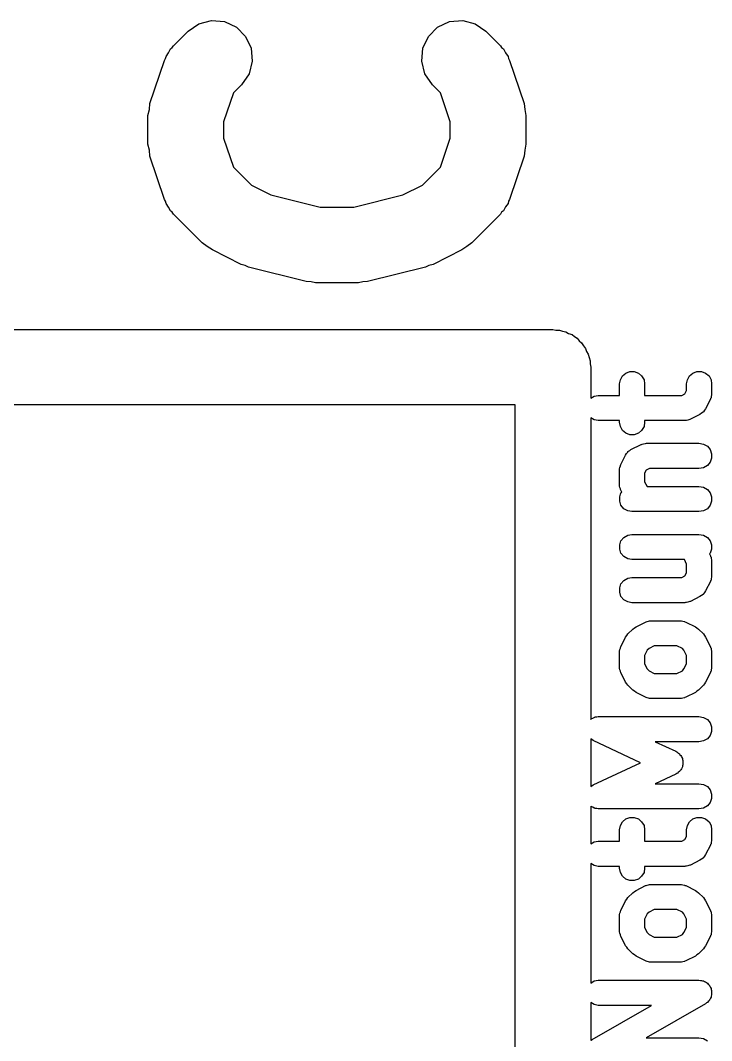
# Model space of a CAD drawing. Extents: x 10 to 287, y -200 to -10.
# Drawn here: x 196.343 to 197.715, y -55.838 to -53.811 of the extents above; entities that cross this region are included whole.
import ezdxf

# ---------------------------------------------------------------- set-up
doc = ezdxf.new("R2010")
doc.units = 0
doc.header["$MEASUREMENT"] = 0
doc.layers.add('BLACK', color=7, linetype='CONTINUOUS')

msp = doc.modelspace()

# ---------------------------------------------------------------- linework, layer by layer
at = {"layer": 'Black'}
for p, q in [((196.697, -53.8177), (196.722, -53.811)), ((196.722, -53.811), (196.748, -53.8133)), ((197.195, -53.8133), (197.221, -53.811)), ((197.221, -53.811), (197.246, -53.8177)), ((196.676, -53.8327), (196.697, -53.8177)), ((196.748, -53.8133), (196.772, -53.8243)), ((196.772, -53.8243), (196.79, -53.8427)), ((197.153, -53.8427), (197.171, -53.8243)), ((197.171, -53.8243), (197.195, -53.8133)), ((197.246, -53.8177), (197.267, -53.8327)), ((196.647, -53.8613), (196.676, -53.8327)), ((196.79, -53.8427), (196.801, -53.8663)), ((197.142, -53.8663), (197.153, -53.8427)), ((197.267, -53.8327), (197.296, -53.8613)), ((196.637, -53.8754), (196.641, -53.8677)), ((196.641, -53.8677), (196.644, -53.8648)), ((196.644, -53.8648), (196.647, -53.8613)), ((196.801, -53.8663), (196.803, -53.8923)), ((197.14, -53.8923), (197.142, -53.8663)), ((197.296, -53.8613), (197.298, -53.8648)), ((197.298, -53.8648), (197.302, -53.8677)), ((197.302, -53.8677), (197.306, -53.8754)), ((196.6, -53.9763), (196.629, -53.8906)), ((196.629, -53.8906), (196.631, -53.8868)), ((196.631, -53.8868), (196.632, -53.8826)), ((196.632, -53.8826), (196.637, -53.8754)), ((196.803, -53.8923), (196.797, -53.9174)), ((197.146, -53.9174), (197.14, -53.8923)), ((197.306, -53.8754), (197.311, -53.8826)), ((197.311, -53.8826), (197.312, -53.8868)), ((197.312, -53.8868), (197.314, -53.8906)), ((197.314, -53.8906), (197.343, -53.9763)), ((196.797, -53.9174), (196.782, -53.9387)), ((197.161, -53.9387), (197.146, -53.9174)), ((196.782, -53.9387), (196.766, -53.9548)), ((197.177, -53.9548), (197.161, -53.9387)), ((196.766, -53.9548), (196.746, -54.0122)), ((197.196, -54.0122), (197.177, -53.9548)), ((196.596, -54), (196.599, -53.9882)), ((196.599, -53.9882), (196.6, -53.9763)), ((197.343, -53.9763), (197.344, -53.9882)), ((197.344, -53.9882), (197.346, -54)), ((196.596, -54.0571), (196.596, -54)), ((196.746, -54.0122), (196.746, -54.045)), ((197.196, -54.045), (197.196, -54.0122)), ((197.346, -54), (197.346, -54.0571)), ((196.746, -54.045), (196.766, -54.1023)), ((197.177, -54.1023), (197.196, -54.045)), ((196.599, -54.069), (196.596, -54.0571)), ((196.6, -54.0809), (196.599, -54.069)), ((197.344, -54.069), (197.343, -54.0809)), ((197.346, -54.0571), (197.344, -54.069)), ((196.629, -54.1666), (196.6, -54.0809)), ((197.343, -54.0809), (197.314, -54.1666)), ((196.766, -54.1023), (196.802, -54.1384)), ((197.141, -54.1384), (197.177, -54.1023)), ((196.802, -54.1384), (196.84, -54.1578)), ((197.102, -54.1578), (197.141, -54.1384)), ((196.631, -54.1704), (196.629, -54.1666)), ((196.632, -54.1746), (196.631, -54.1704)), ((196.637, -54.1818), (196.632, -54.1746)), ((196.84, -54.1578), (196.938, -54.1821)), ((197.005, -54.1821), (197.102, -54.1578)), ((197.311, -54.1746), (197.306, -54.1817)), ((197.312, -54.1704), (197.311, -54.1746)), ((197.314, -54.1666), (197.312, -54.1704)), ((196.641, -54.1895), (196.637, -54.1818)), ((196.644, -54.1923), (196.641, -54.1895)), ((196.647, -54.1959), (196.644, -54.1923)), ((196.704, -54.253), (196.647, -54.1959)), ((196.938, -54.1821), (197.005, -54.1821)), ((197.296, -54.1959), (197.239, -54.253)), ((197.298, -54.1923), (197.296, -54.1959)), ((197.302, -54.1895), (197.298, -54.1923)), ((197.306, -54.1817), (197.302, -54.1895)), ((196.714, -54.2599), (196.704, -54.253)), ((197.239, -54.253), (197.229, -54.2599)), ((196.724, -54.2671), (196.714, -54.2599)), ((196.781, -54.2957), (196.724, -54.2671)), ((197.219, -54.2671), (197.162, -54.2957)), ((197.229, -54.2599), (197.219, -54.2671)), ((196.789, -54.298), (196.781, -54.2957)), ((197.162, -54.2957), (197.154, -54.298)), ((196.796, -54.3013), (196.789, -54.298)), ((196.91, -54.3299), (196.796, -54.3013)), ((197.147, -54.3013), (197.032, -54.3299)), ((197.154, -54.298), (197.147, -54.3013)), ((196.92, -54.3305), (196.91, -54.3299)), ((196.929, -54.3321), (196.92, -54.3305)), ((197.014, -54.3321), (196.929, -54.3321)), ((197.023, -54.3305), (197.014, -54.3321)), ((197.032, -54.3299), (197.023, -54.3305)), ((196.2, -54.425), (197.4, -54.425)), ((197.4, -54.425), (197.406, -54.4261)), ((197.406, -54.4261), (197.413, -54.4261)), ((197.413, -54.4261), (197.419, -54.4284)), ((197.419, -54.4284), (197.426, -54.4295)), ((197.426, -54.4295), (197.431, -54.4328)), ((197.431, -54.4328), (197.438, -54.435)), ((197.438, -54.435), (197.443, -54.4393)), ((197.443, -54.4393), (197.448, -54.4425)), ((197.448, -54.4425), (197.452, -54.4476)), ((197.452, -54.4476), (197.457, -54.4518)), ((197.457, -54.4518), (197.461, -54.4575)), ((197.461, -54.4575), (197.465, -54.4625)), ((197.465, -54.4625), (197.467, -54.4687)), ((197.467, -54.4687), (197.47, -54.4743)), ((197.47, -54.4743), (197.472, -54.4808)), ((197.472, -54.4808), (197.474, -54.487)), ((197.474, -54.487), (197.474, -54.4935)), ((197.474, -54.4935), (197.475, -54.5)), ((197.475, -54.5), (197.475, -54.5615)), ((197.534, -54.5248), (197.538, -54.5173)), ((197.538, -54.5173), (197.545, -54.5117)), ((197.545, -54.5117), (197.553, -54.5087)), ((197.553, -54.5087), (197.561, -54.5087)), ((197.561, -54.5087), (197.57, -54.5117)), ((197.57, -54.5117), (197.576, -54.5173)), ((197.576, -54.5173), (197.581, -54.5248)), ((197.667, -54.5248), (197.671, -54.5173)), ((197.671, -54.5173), (197.678, -54.5117)), ((197.678, -54.5117), (197.686, -54.5087)), ((197.686, -54.5087), (197.695, -54.5087)), ((197.695, -54.5087), (197.703, -54.5117)), ((197.703, -54.5117), (197.71, -54.5173)), ((197.71, -54.5173), (197.714, -54.5248)), ((197.532, -54.5333), (197.534, -54.5248)), ((197.532, -54.556), (197.532, -54.5333)), ((197.581, -54.5248), (197.582, -54.5333)), ((197.582, -54.5333), (197.582, -54.556)), ((197.665, -54.5333), (197.667, -54.5248)), ((197.665, -54.5465), (197.665, -54.5333)), ((197.714, -54.5248), (197.715, -54.5333)), ((197.715, -54.5333), (197.715, -54.5524)), ((197.475, -54.5615), (197.482, -54.5575)), ((197.482, -54.5575), (197.49, -54.556)), ((197.49, -54.556), (197.532, -54.556)), ((197.582, -54.556), (197.656, -54.556)), ((197.656, -54.556), (197.662, -54.5528)), ((197.662, -54.5528), (197.665, -54.5465)), ((197.714, -54.5609), (197.713, -54.5622)), ((197.715, -54.5552), (197.714, -54.558)), ((197.714, -54.558), (197.714, -54.5609)), ((197.715, -54.5524), (197.715, -54.5538)), ((197.715, -54.5538), (197.715, -54.5552)), ((197.325, -54.575), (196.275, -54.575)), ((197.325, -56.625), (197.325, -54.575)), ((197.713, -54.5636), (197.703, -54.5826)), ((197.713, -54.5622), (197.713, -54.5636)), ((197.482, -54.6044), (197.475, -54.6004)), ((197.475, -54.6004), (197.475, -55.1996)), ((197.692, -54.5938), (197.673, -54.6033)), ((197.695, -54.5916), (197.692, -54.5938)), ((197.698, -54.5896), (197.695, -54.5916)), ((197.699, -54.589), (197.698, -54.5896)), ((197.701, -54.5856), (197.699, -54.5886)), ((197.699, -54.5886), (197.699, -54.589)), ((197.703, -54.5826), (197.701, -54.5856)), ((197.49, -54.606), (197.482, -54.6044)), ((197.532, -54.606), (197.49, -54.606)), ((197.532, -54.6095), (197.532, -54.606)), ((197.534, -54.6181), (197.532, -54.6095)), ((197.538, -54.6256), (197.534, -54.6181)), ((197.581, -54.6181), (197.576, -54.6256)), ((197.582, -54.6095), (197.581, -54.6181)), ((197.662, -54.606), (197.582, -54.606)), ((197.582, -54.606), (197.582, -54.6095)), ((197.663, -54.6057), (197.662, -54.606)), ((197.665, -54.6058), (197.663, -54.6057)), ((197.668, -54.605), (197.665, -54.6058)), ((197.67, -54.6044), (197.668, -54.605)), ((197.672, -54.6037), (197.67, -54.6044)), ((197.673, -54.6033), (197.672, -54.6037)), ((197.545, -54.6312), (197.538, -54.6256)), ((197.553, -54.6341), (197.545, -54.6312)), ((197.561, -54.6341), (197.553, -54.6341)), ((197.57, -54.6312), (197.561, -54.6341)), ((197.576, -54.6256), (197.57, -54.6312)), ((197.555, -54.6634), (197.575, -54.6538)), ((197.575, -54.6538), (197.576, -54.6534)), ((197.576, -54.6534), (197.577, -54.6527)), ((197.577, -54.6527), (197.58, -54.6522)), ((197.58, -54.6522), (197.583, -54.6514)), ((197.583, -54.6514), (197.584, -54.6514)), ((197.584, -54.6514), (197.586, -54.6512)), ((197.586, -54.6512), (197.69, -54.6512)), ((197.69, -54.6512), (197.699, -54.6527)), ((197.699, -54.6527), (197.707, -54.657)), ((197.707, -54.657), (197.712, -54.6637)), ((197.535, -54.6936), (197.544, -54.6745)), ((197.544, -54.6745), (197.546, -54.6716)), ((197.546, -54.6716), (197.549, -54.6685)), ((197.549, -54.6676), (197.553, -54.6655)), ((197.549, -54.6681), (197.549, -54.6676)), ((197.549, -54.6685), (197.549, -54.6681)), ((197.553, -54.6655), (197.555, -54.6634)), ((197.712, -54.6637), (197.715, -54.6718)), ((197.715, -54.6805), (197.712, -54.6887)), ((197.715, -54.6718), (197.715, -54.6805)), ((197.532, -54.7019), (197.533, -54.6991)), ((197.532, -54.7033), (197.532, -54.7019)), ((197.532, -54.7048), (197.532, -54.7033)), ((197.533, -54.6991), (197.534, -54.6962)), ((197.534, -54.695), (197.535, -54.6936)), ((197.534, -54.6962), (197.534, -54.695)), ((197.592, -54.7012), (197.585, -54.7043)), ((197.69, -54.7012), (197.592, -54.7012)), ((197.699, -54.6997), (197.69, -54.7012)), ((197.707, -54.6953), (197.699, -54.6997)), ((197.712, -54.6887), (197.707, -54.6953)), ((197.532, -54.7333), (197.532, -54.7048)), ((197.585, -54.7043), (197.582, -54.7107)), ((197.582, -54.7107), (197.582, -54.7274)), ((197.532, -54.7348), (197.532, -54.7333)), ((197.532, -54.7362), (197.532, -54.7348)), ((197.533, -54.739), (197.532, -54.7362)), ((197.534, -54.7419), (197.533, -54.739)), ((197.534, -54.7431), (197.534, -54.7419)), ((197.535, -54.7445), (197.534, -54.7431)), ((197.582, -54.7274), (197.587, -54.7369)), ((197.587, -54.7369), (197.69, -54.7369)), ((197.69, -54.7369), (197.699, -54.7384)), ((197.699, -54.7384), (197.707, -54.7428)), ((197.707, -54.7428), (197.712, -54.7494)), ((197.533, -54.7576), (197.535, -54.7494)), ((197.533, -54.7662), (197.533, -54.7576)), ((197.537, -54.7481), (197.535, -54.7445)), ((197.535, -54.7494), (197.537, -54.7481)), ((197.712, -54.7494), (197.715, -54.7576)), ((197.715, -54.7576), (197.715, -54.7662)), ((197.535, -54.7744), (197.533, -54.7662)), ((197.541, -54.7811), (197.535, -54.7744)), ((197.549, -54.7854), (197.541, -54.7811)), ((197.707, -54.7811), (197.699, -54.7854)), ((197.712, -54.7744), (197.707, -54.7811)), ((197.715, -54.7662), (197.712, -54.7744)), ((197.557, -54.7869), (197.549, -54.7854)), ((197.69, -54.7869), (197.557, -54.7869)), ((197.699, -54.7854), (197.69, -54.7869)), ((197.533, -54.8528), (197.535, -54.8446)), ((197.535, -54.8446), (197.541, -54.838)), ((197.541, -54.838), (197.549, -54.8336)), ((197.549, -54.8336), (197.557, -54.8321)), ((197.557, -54.8321), (197.69, -54.8321)), ((197.69, -54.8321), (197.699, -54.8336)), ((197.699, -54.8336), (197.707, -54.838)), ((197.707, -54.838), (197.712, -54.8446)), ((197.712, -54.8446), (197.715, -54.8528)), ((197.533, -54.8615), (197.533, -54.8528)), ((197.535, -54.8696), (197.533, -54.8615)), ((197.715, -54.8615), (197.712, -54.8696)), ((197.715, -54.8528), (197.715, -54.8615)), ((197.541, -54.8763), (197.535, -54.8696)), ((197.549, -54.8806), (197.541, -54.8763)), ((197.557, -54.8821), (197.549, -54.8806)), ((197.661, -54.8821), (197.557, -54.8821)), ((197.665, -54.8916), (197.661, -54.8821)), ((197.712, -54.8696), (197.711, -54.8709)), ((197.711, -54.8709), (197.713, -54.8745)), ((197.713, -54.8745), (197.713, -54.8759)), ((197.713, -54.8759), (197.714, -54.8772)), ((197.714, -54.8772), (197.714, -54.88)), ((197.714, -54.88), (197.715, -54.8829)), ((197.715, -54.8829), (197.715, -54.8843)), ((197.715, -54.8843), (197.715, -54.8857)), ((197.715, -54.8857), (197.715, -54.9143)), ((197.665, -54.9084), (197.665, -54.8916)), ((197.535, -54.9304), (197.541, -54.9237)), ((197.541, -54.9237), (197.549, -54.9194)), ((197.549, -54.9194), (197.557, -54.9179)), ((197.557, -54.9179), (197.656, -54.9179)), ((197.656, -54.9179), (197.662, -54.9147)), ((197.662, -54.9147), (197.665, -54.9084)), ((197.713, -54.9255), (197.703, -54.9445)), ((197.714, -54.9228), (197.713, -54.9241)), ((197.713, -54.9241), (197.713, -54.9255)), ((197.715, -54.9171), (197.714, -54.92)), ((197.714, -54.92), (197.714, -54.9228)), ((197.715, -54.9143), (197.715, -54.9157)), ((197.715, -54.9157), (197.715, -54.9171)), ((197.533, -54.9385), (197.535, -54.9304)), ((197.533, -54.9472), (197.533, -54.9385)), ((197.703, -54.9445), (197.701, -54.9475)), ((197.535, -54.9554), (197.533, -54.9472)), ((197.541, -54.962), (197.535, -54.9554)), ((197.549, -54.9663), (197.541, -54.962)), ((197.557, -54.9679), (197.549, -54.9663)), ((197.67, -54.9663), (197.668, -54.9669)), ((197.672, -54.9656), (197.67, -54.9663)), ((197.673, -54.9652), (197.672, -54.9656)), ((197.692, -54.9557), (197.673, -54.9652)), ((197.695, -54.9535), (197.692, -54.9557)), ((197.698, -54.9515), (197.695, -54.9535)), ((197.699, -54.9509), (197.698, -54.9515)), ((197.701, -54.9475), (197.699, -54.9505)), ((197.699, -54.9505), (197.699, -54.9509)), ((197.662, -54.9679), (197.557, -54.9679)), ((197.663, -54.9676), (197.662, -54.9679)), ((197.665, -54.9677), (197.663, -54.9676)), ((197.668, -54.9669), (197.665, -54.9677)), ((197.565, -55.0157), (197.584, -55.0062)), ((197.584, -55.0062), (197.585, -55.0058)), ((197.585, -55.0058), (197.587, -55.0051)), ((197.587, -55.0051), (197.59, -55.0046)), ((197.59, -55.0046), (197.592, -55.0037)), ((197.592, -55.0037), (197.594, -55.0038)), ((197.594, -55.0038), (197.595, -55.0036)), ((197.595, -55.0036), (197.652, -55.0036)), ((197.652, -55.0036), (197.654, -55.0038)), ((197.654, -55.0038), (197.655, -55.0037)), ((197.655, -55.0037), (197.658, -55.0046)), ((197.658, -55.0046), (197.661, -55.0051)), ((197.661, -55.0051), (197.662, -55.0058)), ((197.662, -55.0058), (197.664, -55.0062)), ((197.664, -55.0062), (197.683, -55.0157)), ((197.549, -55.0299), (197.559, -55.0204)), ((197.559, -55.0204), (197.562, -55.0181)), ((197.562, -55.0181), (197.565, -55.0157)), ((197.683, -55.0157), (197.686, -55.0181)), ((197.686, -55.0181), (197.689, -55.0204)), ((197.689, -55.0204), (197.699, -55.0299)), ((197.535, -55.0555), (197.544, -55.0364)), ((197.544, -55.0364), (197.547, -55.0332)), ((197.547, -55.0332), (197.549, -55.0299)), ((197.699, -55.0299), (197.701, -55.0332)), ((197.701, -55.0332), (197.703, -55.0364)), ((197.703, -55.0364), (197.713, -55.0555)), ((197.532, -55.0638), (197.533, -55.061)), ((197.532, -55.0652), (197.532, -55.0638)), ((197.532, -55.0667), (197.532, -55.0652)), ((197.532, -55.0952), (197.532, -55.0667)), ((197.533, -55.061), (197.534, -55.0581)), ((197.534, -55.0569), (197.535, -55.0555)), ((197.534, -55.0581), (197.534, -55.0569)), ((197.587, -55.0624), (197.582, -55.0726)), ((197.591, -55.0586), (197.587, -55.0624)), ((197.601, -55.0536), (197.591, -55.0586)), ((197.646, -55.0536), (197.601, -55.0536)), ((197.657, -55.0586), (197.646, -55.0536)), ((197.66, -55.0624), (197.657, -55.0586)), ((197.665, -55.0726), (197.66, -55.0624)), ((197.713, -55.0555), (197.713, -55.0569)), ((197.713, -55.0569), (197.714, -55.0581)), ((197.714, -55.0581), (197.714, -55.061)), ((197.714, -55.061), (197.715, -55.0638)), ((197.715, -55.0638), (197.715, -55.0652)), ((197.715, -55.0652), (197.715, -55.0667)), ((197.715, -55.0667), (197.715, -55.0952)), ((197.582, -55.0726), (197.582, -55.0893)), ((197.665, -55.0893), (197.665, -55.0726)), ((197.532, -55.0967), (197.532, -55.0952)), ((197.532, -55.0981), (197.532, -55.0967)), ((197.533, -55.1009), (197.532, -55.0981)), ((197.534, -55.1038), (197.533, -55.1009)), ((197.534, -55.105), (197.534, -55.1038)), ((197.535, -55.1064), (197.534, -55.105)), ((197.544, -55.1255), (197.535, -55.1064)), ((197.582, -55.0893), (197.587, -55.0995)), ((197.587, -55.0995), (197.591, -55.1033)), ((197.591, -55.1033), (197.601, -55.1083)), ((197.601, -55.1083), (197.646, -55.1083)), ((197.646, -55.1083), (197.657, -55.1033)), ((197.657, -55.1033), (197.66, -55.0995)), ((197.66, -55.0995), (197.665, -55.0893)), ((197.713, -55.1064), (197.703, -55.1255)), ((197.714, -55.1038), (197.713, -55.105)), ((197.713, -55.105), (197.713, -55.1064)), ((197.715, -55.0981), (197.714, -55.1009)), ((197.714, -55.1009), (197.714, -55.1038)), ((197.715, -55.0952), (197.715, -55.0967)), ((197.715, -55.0967), (197.715, -55.0981)), ((197.547, -55.1287), (197.544, -55.1255)), ((197.549, -55.132), (197.547, -55.1287)), ((197.701, -55.1287), (197.699, -55.132)), ((197.703, -55.1255), (197.701, -55.1287)), ((197.559, -55.1415), (197.549, -55.132)), ((197.562, -55.1438), (197.559, -55.1415)), ((197.565, -55.1462), (197.562, -55.1438)), ((197.584, -55.1557), (197.565, -55.1462)), ((197.683, -55.1462), (197.664, -55.1557)), ((197.686, -55.1438), (197.683, -55.1462)), ((197.689, -55.1415), (197.686, -55.1438)), ((197.699, -55.132), (197.689, -55.1415)), ((197.585, -55.1561), (197.584, -55.1557)), ((197.587, -55.1568), (197.585, -55.1561)), ((197.59, -55.1573), (197.587, -55.1568)), ((197.592, -55.1582), (197.59, -55.1573)), ((197.594, -55.1581), (197.592, -55.1582)), ((197.595, -55.1583), (197.594, -55.1581)), ((197.652, -55.1583), (197.595, -55.1583)), ((197.654, -55.1581), (197.652, -55.1583)), ((197.655, -55.1582), (197.654, -55.1581)), ((197.658, -55.1573), (197.655, -55.1582)), ((197.661, -55.1568), (197.658, -55.1573)), ((197.662, -55.1561), (197.661, -55.1568)), ((197.664, -55.1557), (197.662, -55.1561)), ((197.475, -55.1993), (197.476, -55.1986)), ((197.475, -55.1996), (197.475, -55.1993)), ((197.476, -55.1986), (197.479, -55.1972)), ((197.479, -55.1972), (197.482, -55.1956)), ((197.482, -55.1956), (197.483, -55.1954)), ((197.483, -55.1954), (197.484, -55.1949)), ((197.484, -55.1949), (197.487, -55.1946)), ((197.487, -55.1946), (197.49, -55.194)), ((197.49, -55.194), (197.69, -55.194)), ((197.69, -55.194), (197.699, -55.1956)), ((197.699, -55.1956), (197.707, -55.1999)), ((197.707, -55.1999), (197.712, -55.2065)), ((197.712, -55.2065), (197.715, -55.2147)), ((197.715, -55.2234), (197.712, -55.2315)), ((197.715, -55.2147), (197.715, -55.2234)), ((197.477, -55.2398), (197.475, -55.2385)), ((197.475, -55.2385), (197.475, -55.3329)), ((197.48, -55.2417), (197.477, -55.2398)), ((197.574, -55.2857), (197.48, -55.2417)), ((197.69, -55.244), (197.603, -55.244)), ((197.603, -55.244), (197.644, -55.2631)), ((197.699, -55.2425), (197.69, -55.244)), ((197.707, -55.2382), (197.699, -55.2425)), ((197.712, -55.2315), (197.707, -55.2382)), ((197.644, -55.2631), (197.646, -55.2643)), ((197.646, -55.2643), (197.648, -55.2652)), ((197.648, -55.2652), (197.649, -55.2668)), ((197.649, -55.2668), (197.651, -55.268)), ((197.651, -55.268), (197.652, -55.2698)), ((197.652, -55.2698), (197.654, -55.2714)), ((197.48, -55.3297), (197.574, -55.2857)), ((197.654, -55.2714), (197.655, -55.2734)), ((197.655, -55.2734), (197.656, -55.2752)), ((197.656, -55.2752), (197.657, -55.2773)), ((197.657, -55.2773), (197.657, -55.2792)), ((197.657, -55.2792), (197.658, -55.2814)), ((197.658, -55.29), (197.657, -55.2922)), ((197.658, -55.2814), (197.658, -55.2835)), ((197.658, -55.2835), (197.658, -55.2857)), ((197.658, -55.2857), (197.658, -55.2879)), ((197.658, -55.2879), (197.658, -55.29)), ((197.644, -55.3084), (197.603, -55.3274)), ((197.646, -55.3071), (197.644, -55.3084)), ((197.648, -55.3062), (197.646, -55.3071)), ((197.649, -55.3046), (197.648, -55.3062)), ((197.651, -55.3034), (197.649, -55.3046)), ((197.652, -55.3016), (197.651, -55.3034)), ((197.654, -55.3001), (197.652, -55.3016)), ((197.655, -55.2981), (197.654, -55.3001)), ((197.656, -55.2963), (197.655, -55.2981)), ((197.657, -55.2942), (197.656, -55.2963)), ((197.657, -55.2922), (197.657, -55.2942)), ((197.475, -55.3329), (197.477, -55.3316)), ((197.477, -55.3316), (197.48, -55.3297)), ((197.603, -55.3274), (197.69, -55.3274)), ((197.69, -55.3274), (197.699, -55.3289)), ((197.699, -55.3289), (197.707, -55.3332)), ((197.707, -55.3332), (197.712, -55.3399)), ((197.712, -55.3399), (197.715, -55.348)), ((197.715, -55.348), (197.715, -55.3567)), ((197.475, -55.3721), (197.475, -55.3719)), ((197.475, -55.3719), (197.475, -55.4472)), ((197.476, -55.3729), (197.475, -55.3721)), ((197.707, -55.3715), (197.699, -55.3759)), ((197.712, -55.3649), (197.707, -55.3715)), ((197.715, -55.3567), (197.712, -55.3649)), ((197.479, -55.3742), (197.476, -55.3729)), ((197.482, -55.3759), (197.479, -55.3742)), ((197.483, -55.3761), (197.482, -55.3759)), ((197.484, -55.3765), (197.483, -55.3761)), ((197.487, -55.3768), (197.484, -55.3765)), ((197.49, -55.3774), (197.487, -55.3768)), ((197.69, -55.3774), (197.49, -55.3774)), ((197.699, -55.3759), (197.69, -55.3774)), ((197.532, -55.419), (197.534, -55.4105)), ((197.534, -55.4105), (197.538, -55.403)), ((197.538, -55.403), (197.545, -55.3974)), ((197.545, -55.3974), (197.553, -55.3944)), ((197.553, -55.3944), (197.561, -55.3944)), ((197.561, -55.3944), (197.57, -55.3974)), ((197.57, -55.3974), (197.576, -55.403)), ((197.576, -55.403), (197.581, -55.4105)), ((197.581, -55.4105), (197.582, -55.419)), ((197.665, -55.419), (197.667, -55.4105)), ((197.667, -55.4105), (197.671, -55.403)), ((197.671, -55.403), (197.678, -55.3974)), ((197.678, -55.3974), (197.686, -55.3944)), ((197.686, -55.3944), (197.695, -55.3944)), ((197.695, -55.3944), (197.703, -55.3974)), ((197.703, -55.3974), (197.71, -55.403)), ((197.71, -55.403), (197.714, -55.4105)), ((197.714, -55.4105), (197.715, -55.419)), ((197.532, -55.4417), (197.532, -55.419)), ((197.582, -55.419), (197.582, -55.4417)), ((197.662, -55.4385), (197.665, -55.4322)), ((197.665, -55.4322), (197.665, -55.419)), ((197.715, -55.419), (197.715, -55.4381)), ((197.475, -55.4472), (197.482, -55.4432)), ((197.482, -55.4432), (197.49, -55.4417)), ((197.49, -55.4417), (197.532, -55.4417)), ((197.582, -55.4417), (197.656, -55.4417)), ((197.656, -55.4417), (197.662, -55.4385)), ((197.713, -55.4493), (197.703, -55.4683)), ((197.714, -55.4466), (197.713, -55.4479)), ((197.713, -55.4479), (197.713, -55.4493)), ((197.715, -55.441), (197.714, -55.4438)), ((197.714, -55.4438), (197.714, -55.4466)), ((197.715, -55.4381), (197.715, -55.4395)), ((197.715, -55.4395), (197.715, -55.441)), ((197.701, -55.4713), (197.699, -55.4743)), ((197.703, -55.4683), (197.701, -55.4713)), ((197.482, -55.4902), (197.475, -55.4862)), ((197.475, -55.4862), (197.475, -55.7234)), ((197.49, -55.4917), (197.482, -55.4902)), ((197.532, -55.4917), (197.49, -55.4917)), ((197.532, -55.4952), (197.532, -55.4917)), ((197.662, -55.4917), (197.582, -55.4917)), ((197.582, -55.4917), (197.582, -55.4952)), ((197.663, -55.4914), (197.662, -55.4917)), ((197.665, -55.4915), (197.663, -55.4914)), ((197.668, -55.4907), (197.665, -55.4915)), ((197.67, -55.4902), (197.668, -55.4907)), ((197.672, -55.4894), (197.67, -55.4902)), ((197.673, -55.489), (197.672, -55.4894)), ((197.692, -55.4795), (197.673, -55.489)), ((197.695, -55.4773), (197.692, -55.4795)), ((197.698, -55.4753), (197.695, -55.4773)), ((197.699, -55.4747), (197.698, -55.4753)), ((197.699, -55.4743), (197.699, -55.4747)), ((197.534, -55.5038), (197.532, -55.4952)), ((197.538, -55.5113), (197.534, -55.5038)), ((197.545, -55.5169), (197.538, -55.5113)), ((197.576, -55.5113), (197.57, -55.5169)), ((197.581, -55.5038), (197.576, -55.5113)), ((197.582, -55.4952), (197.581, -55.5038)), ((197.553, -55.5199), (197.545, -55.5169)), ((197.561, -55.5199), (197.553, -55.5199)), ((197.57, -55.5169), (197.561, -55.5199)), ((197.565, -55.5395), (197.584, -55.53)), ((197.584, -55.53), (197.585, -55.5296)), ((197.585, -55.5296), (197.587, -55.5289)), ((197.587, -55.5289), (197.59, -55.5284)), ((197.59, -55.5284), (197.592, -55.5275)), ((197.592, -55.5275), (197.594, -55.5276)), ((197.594, -55.5276), (197.595, -55.5274)), ((197.595, -55.5274), (197.652, -55.5274)), ((197.652, -55.5274), (197.654, -55.5276)), ((197.654, -55.5276), (197.655, -55.5275)), ((197.655, -55.5275), (197.658, -55.5284)), ((197.658, -55.5284), (197.661, -55.5289)), ((197.661, -55.5289), (197.662, -55.5296)), ((197.662, -55.5296), (197.664, -55.53)), ((197.664, -55.53), (197.683, -55.5395)), ((197.547, -55.557), (197.549, -55.5538)), ((197.549, -55.5538), (197.559, -55.5442)), ((197.559, -55.5442), (197.562, -55.5419)), ((197.562, -55.5419), (197.565, -55.5395)), ((197.683, -55.5395), (197.686, -55.5419)), ((197.686, -55.5419), (197.689, -55.5442)), ((197.689, -55.5442), (197.699, -55.5538)), ((197.699, -55.5538), (197.701, -55.557)), ((197.535, -55.5793), (197.544, -55.5602)), ((197.544, -55.5602), (197.547, -55.557)), ((197.701, -55.557), (197.703, -55.5602)), ((197.703, -55.5602), (197.713, -55.5793)), ((197.532, -55.5876), (197.533, -55.5848)), ((197.532, -55.5891), (197.532, -55.5876)), ((197.532, -55.5905), (197.532, -55.5891)), ((197.532, -55.619), (197.532, -55.5905)), ((197.533, -55.5848), (197.534, -55.5819)), ((197.534, -55.5807), (197.535, -55.5793)), ((197.534, -55.5819), (197.534, -55.5807)), ((197.587, -55.5862), (197.582, -55.5964)), ((197.591, -55.5824), (197.587, -55.5862)), ((197.601, -55.5774), (197.591, -55.5824)), ((197.646, -55.5774), (197.601, -55.5774)), ((197.657, -55.5825), (197.646, -55.5774)), ((197.66, -55.5862), (197.657, -55.5825)), ((197.665, -55.5964), (197.66, -55.5862)), ((197.713, -55.5793), (197.713, -55.5807)), ((197.713, -55.5807), (197.714, -55.5819)), ((197.714, -55.5819), (197.714, -55.5848)), ((197.714, -55.5848), (197.715, -55.5876)), ((197.715, -55.5876), (197.715, -55.5891)), ((197.715, -55.5891), (197.715, -55.5905)), ((197.715, -55.5905), (197.715, -55.619)), ((197.582, -55.5964), (197.582, -55.6131)), ((197.582, -55.6131), (197.587, -55.6233)), ((197.66, -55.6233), (197.665, -55.6131)), ((197.665, -55.6131), (197.665, -55.5964)), ((197.532, -55.6205), (197.532, -55.619)), ((197.532, -55.6219), (197.532, -55.6205)), ((197.533, -55.6247), (197.532, -55.6219)), ((197.534, -55.6276), (197.533, -55.6247)), ((197.534, -55.6288), (197.534, -55.6276)), ((197.535, -55.6302), (197.534, -55.6288)), ((197.544, -55.6493), (197.535, -55.6302)), ((197.587, -55.6233), (197.591, -55.6271)), ((197.591, -55.6271), (197.601, -55.6321)), ((197.601, -55.6321), (197.646, -55.6321)), ((197.646, -55.6321), (197.657, -55.6271)), ((197.657, -55.6271), (197.66, -55.6233)), ((197.713, -55.6302), (197.703, -55.6493)), ((197.714, -55.6276), (197.713, -55.6288)), ((197.713, -55.6288), (197.713, -55.6302)), ((197.715, -55.6219), (197.714, -55.6247)), ((197.714, -55.6247), (197.714, -55.6276)), ((197.715, -55.619), (197.715, -55.6205)), ((197.715, -55.6205), (197.715, -55.6219)), ((197.547, -55.6525), (197.544, -55.6493)), ((197.549, -55.6558), (197.547, -55.6525)), ((197.559, -55.6653), (197.549, -55.6558)), ((197.699, -55.6558), (197.689, -55.6653)), ((197.701, -55.6525), (197.699, -55.6558)), ((197.703, -55.6493), (197.701, -55.6525)), ((197.562, -55.6676), (197.559, -55.6653)), ((197.565, -55.67), (197.562, -55.6676)), ((197.584, -55.6795), (197.565, -55.67)), ((197.683, -55.67), (197.664, -55.6795)), ((197.686, -55.6676), (197.683, -55.67)), ((197.689, -55.6653), (197.686, -55.6676)), ((197.585, -55.6799), (197.584, -55.6795)), ((197.587, -55.6806), (197.585, -55.6799)), ((197.59, -55.6811), (197.587, -55.6806)), ((197.592, -55.682), (197.59, -55.6811)), ((197.594, -55.6819), (197.592, -55.682)), ((197.595, -55.6821), (197.594, -55.6819)), ((197.652, -55.6821), (197.595, -55.6821)), ((197.654, -55.6819), (197.652, -55.6821)), ((197.655, -55.682), (197.654, -55.6819)), ((197.658, -55.6811), (197.655, -55.682)), ((197.661, -55.6806), (197.658, -55.6811)), ((197.662, -55.6799), (197.661, -55.6806)), ((197.664, -55.6795), (197.662, -55.6799)), ((197.475, -55.7234), (197.482, -55.7194)), ((197.482, -55.7194), (197.49, -55.7179)), ((197.49, -55.7179), (197.69, -55.7179)), ((197.69, -55.7179), (197.693, -55.7182)), ((197.693, -55.7182), (197.695, -55.7183)), ((197.695, -55.7183), (197.697, -55.719)), ((197.697, -55.719), (197.699, -55.7194)), ((197.699, -55.7194), (197.701, -55.7205)), ((197.701, -55.7205), (197.703, -55.7213)), ((197.703, -55.7213), (197.705, -55.7226)), ((197.705, -55.7226), (197.707, -55.7237)), ((197.707, -55.7237), (197.708, -55.7254)), ((197.708, -55.7254), (197.71, -55.7269)), ((197.71, -55.7269), (197.711, -55.7287)), ((197.711, -55.7287), (197.712, -55.7304)), ((197.712, -55.7304), (197.713, -55.7325)), ((197.713, -55.7325), (197.714, -55.7344)), ((197.714, -55.7344), (197.714, -55.7365)), ((197.714, -55.7365), (197.715, -55.7385)), ((197.711, -55.7571), (197.71, -55.759)), ((197.712, -55.7554), (197.711, -55.7571)), ((197.713, -55.7534), (197.712, -55.7554)), ((197.714, -55.7515), (197.713, -55.7534)), ((197.715, -55.7472), (197.714, -55.7493)), ((197.714, -55.7493), (197.714, -55.7515)), ((197.715, -55.7385), (197.715, -55.7408)), ((197.715, -55.7408), (197.715, -55.743)), ((197.715, -55.743), (197.715, -55.7451)), ((197.715, -55.7451), (197.715, -55.7472)), ((197.482, -55.7663), (197.475, -55.7624)), ((197.475, -55.7624), (197.475, -55.8376)), ((197.478, -55.8354), (197.596, -55.7679)), ((197.49, -55.7679), (197.482, -55.7663)), ((197.596, -55.7679), (197.49, -55.7679)), ((197.703, -55.7646), (197.585, -55.8321)), ((197.705, -55.7631), (197.703, -55.7646)), ((197.707, -55.762), (197.705, -55.7631)), ((197.708, -55.7604), (197.707, -55.762)), ((197.71, -55.759), (197.708, -55.7604)), ((197.475, -55.8376), (197.476, -55.8369)), ((197.476, -55.8369), (197.478, -55.8354)), ((197.585, -55.8321), (197.69, -55.8321)), ((197.69, -55.8321), (197.699, -55.8336)), ((197.699, -55.8336), (197.707, -55.838))]:
    msp.add_line(p, q, dxfattribs=at)

doc.saveas('drawing.dxf')
